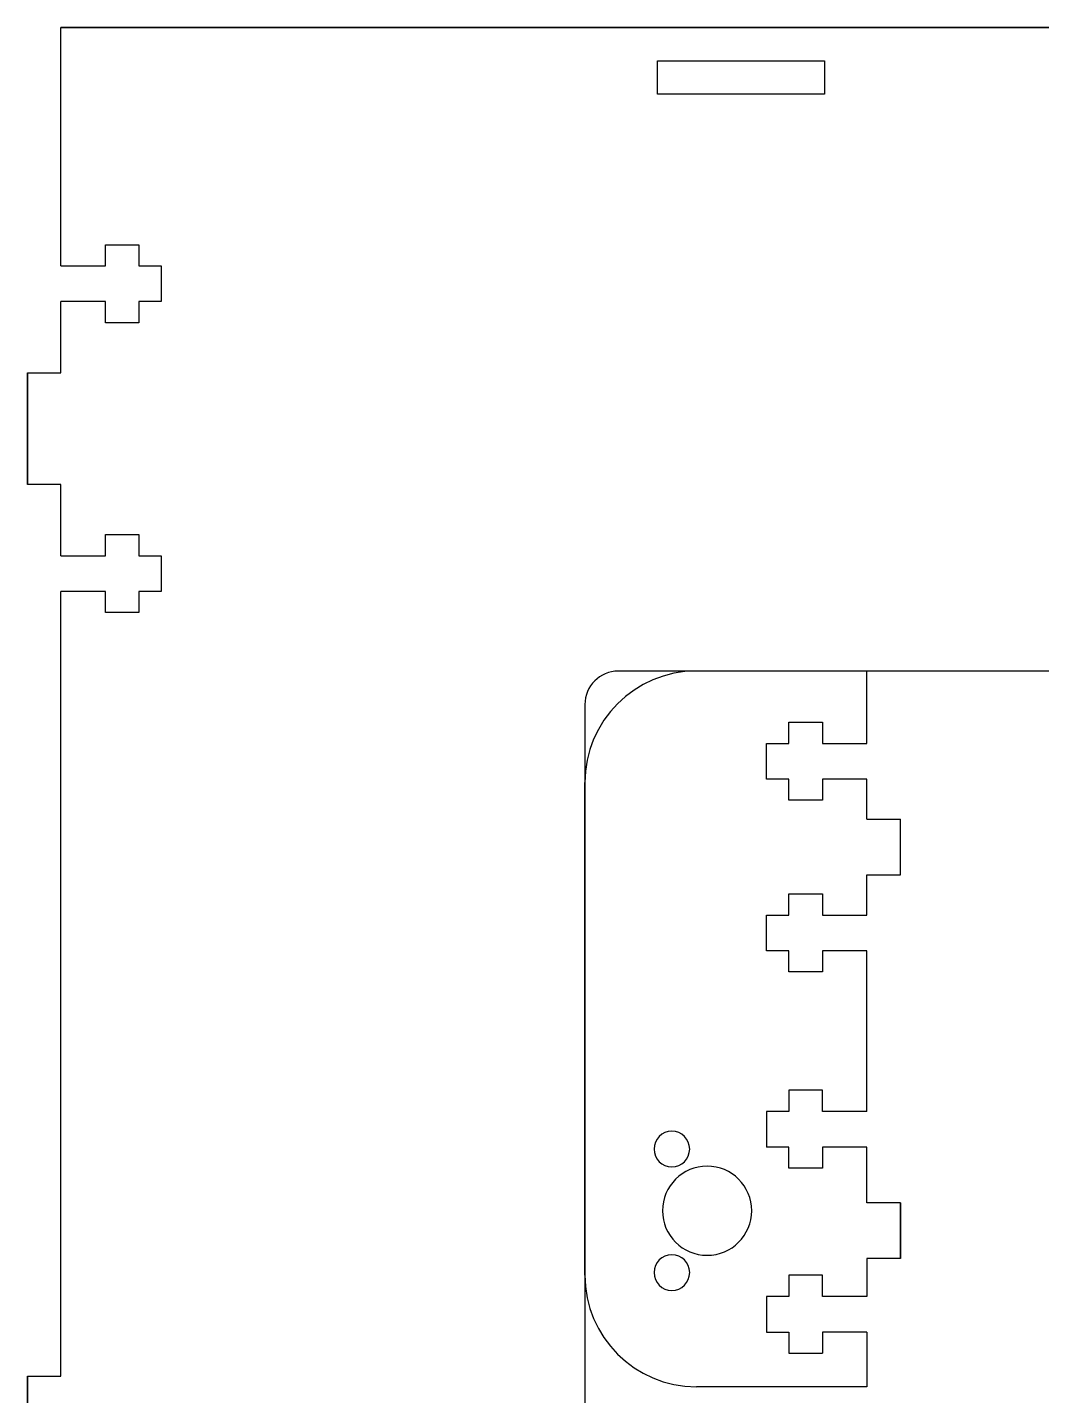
# Model space of a CAD drawing. Header units: millimetres. Extents: x -2 to 796, y -3 to 474.
# Drawn here: x 189.7 to 280.7, y 151.3 to 274 of the extents above; entities that cross this region are included whole.
import ezdxf

# ---------------------------------------------------------------- set-up
doc = ezdxf.new("R2010")
doc.units = ezdxf.units.MM
doc.layers.get('0').update_dxf_attribs({"color": 13, "true_color": 0xff5454})

# ---------------------------------------------------------------- blocks, each defined once
blk = doc.blocks.new('_#49')
for p, q in [((3, 3, 233), (0, 3, 233)), ((0, 3, 233), (0, 0, 233)), ((0, 3, 153), (0, 0, 153)), ((0, 3, 153), (0, 3, 138)), ((0, 3, 153), (3, 3, 153)), ((0, 3, 243), (0, 0, 243)), ((0, 3, 243), (0, 3, 233)), ((0, 3, 243), (3, 3, 243)), ((3, 3, 274), (3, 0, 274)), ((200.01, 3, 274), (3, 3, 274)), ((7, 3, 249.4), (3, 3, 249.4)), ((3, 3, 249.4), (3, 0, 249.4)), ((3, 3, 233), (3, 0, 233)), ((3, 3, 252.6), (3, 0, 252.6)), ((3, 3, 252.6), (3, 3, 274)), ((3, 3, 153), (3, 0, 153)), ((3, 3, 252.6), (7, 3, 252.6)), ((3, 3, 223.4), (3, 0, 223.4)), ((3, 3, 153), (3, 3, 223.4)), ((7, 3, 223.4), (3, 3, 223.4)), ((3, 3, 226.6), (7, 3, 226.6)), ((3, 3, 226.6), (3, 3, 233)), ((3, 3, 243), (3, 3, 249.4)), ((3, 3, 226.6), (3, 0, 226.6)), ((3, 3, 243), (3, 0, 243)), ((7, 3, 254.5), (10, 3, 254.5)), ((7, 3, 254.5), (7, 0, 254.5)), ((7, 3, 249.4), (7, 0, 249.4)), ((10, 3, 247.5), (7, 3, 247.5)), ((7, 3, 247.5), (7, 0, 247.5)), ((7, 3, 247.5), (7, 3, 249.4)), ((7, 3, 252.6), (7, 3, 254.5)), ((7, 3, 252.6), (7, 0, 252.6)), ((7, 3, 223.4), (7, 0, 223.4)), ((7, 3, 221.5), (7, 3, 223.4)), ((10, 3, 221.5), (7, 3, 221.5)), ((7, 3, 228.5), (10, 3, 228.5)), ((7, 3, 226.6), (7, 3, 228.5)), ((7, 3, 226.6), (7, 0, 226.6)), ((7, 3, 221.5), (7, 0, 221.5)), ((7, 3, 228.5), (7, 0, 228.5)), ((10, 3, 254.5), (10, 0, 254.5)), ((10, 3, 252.6), (12, 3, 252.6)), ((10, 3, 252.6), (10, 0, 252.6)), ((10, 3, 247.5), (10, 0, 247.5)), ((10, 3, 249.4), (10, 3, 247.5)), ((10, 3, 249.4), (10, 0, 249.4)), ((10, 3, 254.5), (10, 3, 252.6)), ((10, 3, 223.4), (10, 3, 221.5)), ((12, 3, 223.4), (10, 3, 223.4)), ((10, 3, 226.6), (12, 3, 226.6)), ((10, 3, 228.5), (10, 3, 226.6)), ((12, 3, 249.4), (10, 3, 249.4)), ((10, 3, 221.5), (10, 0, 221.5)), ((10, 3, 226.6), (10, 0, 226.6)), ((10, 3, 228.5), (10, 0, 228.5)), ((10, 3, 223.4), (10, 0, 223.4)), ((12, 3, 252.6), (12, 0, 252.6)), ((12, 3, 252.6), (12, 3, 249.4)), ((12, 3, 249.4), (12, 0, 249.4)), ((12, 3, 226.6), (12, 3, 223.4)), ((12, 3, 226.6), (12, 0, 226.6)), ((12, 3, 223.4), (12, 0, 223.4)), ((50.01, 3, 213.26), (50.01, 3, 89.26)), ((50.01, 3, 213.26), (50.01, 0, 213.26)), ((50.04, 3, 213.65), (50.04, 0, 213.65)), ((50.11, 3, 214.04), (50.11, 0, 214.04)), ((50.24, 3, 214.41), (50.24, 0, 214.41)), ((50.41, 3, 214.76), (50.41, 0, 214.76)), ((50.63, 3, 215.09), (50.63, 0, 215.09)), ((50.89, 3, 215.38), (50.89, 0, 215.38)), ((51.19, 3, 215.64), (51.19, 0, 215.64)), ((51.51, 3, 215.86), (51.51, 0, 215.86)), ((51.86, 3, 216.03), (51.86, 0, 216.03)), ((52.24, 3, 216.16), (52.24, 0, 216.16)), ((52.62, 3, 216.24), (52.62, 0, 216.24)), ((175.01, 3, 216.26), (53.01, 3, 216.26)), ((53.01, 3, 216.26), (53.01, 0, 216.26)), ((56.51, 3, 268), (56.51, 3, 271)), ((71.51, 3, 268), (56.51, 3, 268)), ((56.51, 3, 271), (71.51, 3, 271)), ((56.51, 3, 271), (56.51, 0, 271)), ((56.51, 3, 268), (56.51, 0, 268)), ((71.51, 3, 271), (71.51, 3, 268)), ((71.51, 3, 271), (71.51, 0, 271)), ((71.51, 3, 268), (71.51, 0, 268)), ((3, 0, 233), (0, 0, 233)), ((0, 0, 138), (0, 0, 153)), ((0, 0, 153), (3, 0, 153)), ((0, 0, 243), (3, 0, 243)), ((0, 0, 233), (0, 0, 243)), ((3, 0, 274), (200.01, 0, 274)), ((7, 0, 249.4), (3, 0, 249.4)), ((3, 0, 252.6), (3, 0, 274)), ((3, 0, 252.6), (7, 0, 252.6)), ((3, 0, 243), (3, 0, 249.4)), ((3, 0, 226.6), (3, 0, 233)), ((3, 0, 226.6), (7, 0, 226.6)), ((7, 0, 223.4), (3, 0, 223.4)), ((3, 0, 153), (3, 0, 223.4)), ((7, 0, 254.5), (10, 0, 254.5)), ((10, 0, 247.5), (7, 0, 247.5)), ((7, 0, 247.5), (7, 0, 249.4)), ((7, 0, 252.6), (7, 0, 254.5)), ((7, 0, 226.6), (7, 0, 228.5)), ((7, 0, 228.5), (10, 0, 228.5)), ((10, 0, 221.5), (7, 0, 221.5)), ((7, 0, 221.5), (7, 0, 223.4)), ((10, 0, 252.6), (12, 0, 252.6)), ((10, 0, 249.4), (10, 0, 247.5)), ((10, 0, 254.5), (10, 0, 252.6)), ((12, 0, 249.4), (10, 0, 249.4)), ((10, 0, 228.5), (10, 0, 226.6)), ((10, 0, 226.6), (12, 0, 226.6)), ((12, 0, 223.4), (10, 0, 223.4)), ((10, 0, 223.4), (10, 0, 221.5)), ((12, 0, 252.6), (12, 0, 249.4)), ((12, 0, 226.6), (12, 0, 223.4)), ((50.01, 0, 213.26), (50.01, 0, 89.26)), ((175.01, 0, 216.26), (53.01, 0, 216.26)), ((56.51, 0, 268), (56.51, 0, 271)), ((56.51, 0, 271), (71.51, 0, 271)), ((71.51, 0, 268), (56.51, 0, 268)), ((71.51, 0, 271), (71.51, 0, 268))]:
    blk.add_line(p, q)
at = {"extrusion": (0, -1, 0)}
for centre in [(53.01, 213.26, -3), (53.01, 213.26, 0)]:
    blk.add_arc(centre, 3, 90, 180, dxfattribs=at)
blk = doc.blocks.new('_#26')
for p, q in [((7.41, 63.86, 3), (7.41, 63.86)), ((8.69, 64.11, 3), (8.69, 64.11)), ((25.3, 64.2, 3), (10, 64.2, 3)), ((25.3, 64.2), (10, 64.2)), ((10, 64.2, 3), (10, 64.2)), ((25.3, 57.71, 3), (25.3, 64.2, 3)), ((25.3, 57.71), (25.3, 64.2)), ((25.3, 64.2, 3), (25.3, 64.2)), ((5, 62.86, 3), (5, 62.86)), ((6.17, 63.44, 3), (6.17, 63.44)), ((3.91, 62.13, 3), (3.91, 62.13)), ((2.07, 60.29, 3), (2.07, 60.29)), ((2.93, 61.27, 3), (2.93, 61.27)), ((1.34, 59.2, 3), (1.34, 59.2)), ((18.3, 59.61, 3), (21.3, 59.61, 3)), ((18.3, 57.71, 3), (18.3, 59.61, 3)), ((18.3, 59.61), (21.3, 59.61)), ((18.3, 57.71), (18.3, 59.61)), ((18.3, 59.61, 3), (18.3, 59.61)), ((21.3, 59.61, 3), (21.3, 57.71, 3)), ((21.3, 59.61), (21.3, 57.71)), ((21.3, 59.61, 3), (21.3, 59.61)), ((0.76, 58.03, 3), (0.76, 58.03)), ((16.3, 54.51, 3), (16.3, 57.71, 3)), ((16.3, 57.71, 3), (18.3, 57.71, 3)), ((16.3, 54.51), (16.3, 57.71)), ((16.3, 57.71), (18.3, 57.71)), ((16.3, 57.71, 3), (16.3, 57.71)), ((18.3, 57.71, 3), (18.3, 57.71)), ((21.3, 57.71, 3), (25.3, 57.71, 3)), ((21.3, 57.71), (25.3, 57.71)), ((21.3, 57.71, 3), (21.3, 57.71)), ((25.3, 57.71, 3), (25.3, 57.71)), ((0.34, 56.79, 3), (0.34, 56.79)), ((0.09, 55.51, 3), (0.09, 55.51)), ((0, 54.2, 3), (0, 10, 3)), ((0, 54.2, 3), (0, 54.2)), ((0, 10), (0, 54.2)), ((18.3, 54.51, 3), (16.3, 54.51, 3)), ((18.3, 54.51), (16.3, 54.51)), ((16.3, 54.51, 3), (16.3, 54.51)), ((18.3, 52.61, 3), (18.3, 54.51, 3)), ((18.3, 52.61), (18.3, 54.51)), ((18.3, 54.51, 3), (18.3, 54.51)), ((25.3, 54.51, 3), (21.3, 54.51, 3)), ((21.3, 54.51, 3), (21.3, 52.61, 3)), ((21.3, 54.51), (21.3, 52.61)), ((25.3, 54.51), (21.3, 54.51)), ((21.3, 54.51, 3), (21.3, 54.51)), ((25.3, 50.91, 3), (25.3, 54.51, 3)), ((25.3, 50.91), (25.3, 54.51)), ((25.3, 54.51, 3), (25.3, 54.51)), ((21.3, 52.61, 3), (18.3, 52.61, 3)), ((21.3, 52.61), (18.3, 52.61)), ((18.3, 52.61, 3), (18.3, 52.61)), ((21.3, 52.61, 3), (21.3, 52.61)), ((25.3, 50.91, 3), (28.3, 50.91, 3)), ((25.3, 50.91), (28.3, 50.91)), ((25.3, 50.91, 3), (25.3, 50.91)), ((28.3, 45.91, 3), (28.3, 50.91, 3)), ((28.3, 45.91), (28.3, 50.91)), ((28.3, 50.91, 3), (28.3, 50.91)), ((25.3, 45.91, 3), (28.3, 45.91, 3)), ((25.3, 42.31, 3), (25.3, 45.91, 3)), ((25.3, 42.31), (25.3, 45.91)), ((25.3, 45.91), (28.3, 45.91)), ((25.3, 45.91), (25.3, 45.91, 3)), ((28.3, 45.91), (28.3, 45.91, 3)), ((18.3, 42.31, 3), (18.3, 44.21, 3)), ((18.3, 44.21, 3), (21.3, 44.21, 3)), ((18.3, 42.31), (18.3, 44.21)), ((18.3, 44.21), (21.3, 44.21)), ((18.3, 44.21, 3), (18.3, 44.21)), ((21.3, 44.21, 3), (21.3, 42.31, 3)), ((21.3, 44.21), (21.3, 42.31)), ((21.3, 44.21, 3), (21.3, 44.21)), ((16.3, 42.31, 3), (18.3, 42.31, 3)), ((16.3, 39.11, 3), (16.3, 42.31, 3)), ((16.3, 42.31), (18.3, 42.31)), ((16.3, 39.11), (16.3, 42.31)), ((16.3, 42.31, 3), (16.3, 42.31)), ((18.3, 42.31, 3), (18.3, 42.31)), ((21.3, 42.31, 3), (25.3, 42.31, 3)), ((21.3, 42.31), (25.3, 42.31)), ((21.3, 42.31, 3), (21.3, 42.31)), ((25.3, 42.31, 3), (25.3, 42.31)), ((18.3, 39.11, 3), (16.3, 39.11, 3)), ((18.3, 39.11), (16.3, 39.11)), ((16.3, 39.11, 3), (16.3, 39.11)), ((18.3, 37.21, 3), (18.3, 39.11, 3)), ((18.3, 37.21), (18.3, 39.11)), ((18.3, 39.11, 3), (18.3, 39.11)), ((21.3, 39.11, 3), (21.3, 37.21, 3)), ((25.3, 39.11, 3), (21.3, 39.11, 3)), ((25.3, 39.11), (21.3, 39.11)), ((21.3, 39.11), (21.3, 37.21)), ((21.3, 39.11, 3), (21.3, 39.11)), ((25.3, 34.11, 3), (25.3, 39.11, 3)), ((25.3, 24.7), (25.3, 39.11)), ((25.3, 39.11, 3), (25.3, 39.11)), ((21.3, 37.21, 3), (18.3, 37.21, 3)), ((21.3, 37.21), (18.3, 37.21)), ((18.3, 37.21, 3), (18.3, 37.21)), ((21.3, 37.21, 3), (21.3, 37.21)), ((25.3, 24.7, 3), (25.3, 34.11, 3)), ((18.3, 26.6, 3), (18.3, 24.7, 3)), ((21.3, 26.6, 3), (18.3, 26.6, 3)), ((18.3, 26.6), (18.3, 24.7)), ((18.3, 26.6, 3), (18.3, 26.6)), ((21.3, 26.6), (18.3, 26.6)), ((21.3, 24.7, 3), (21.3, 26.6, 3)), ((21.3, 24.7), (21.3, 26.6)), ((21.3, 26.6, 3), (21.3, 26.6)), ((16.3, 24.7, 3), (16.3, 21.5, 3)), ((18.3, 24.7, 3), (16.3, 24.7, 3)), ((18.3, 24.7), (16.3, 24.7)), ((16.3, 24.7), (16.3, 21.5)), ((16.3, 24.7, 3), (16.3, 24.7)), ((18.3, 24.7, 3), (18.3, 24.7)), ((25.3, 24.7, 3), (21.3, 24.7, 3)), ((21.3, 24.7, 3), (21.3, 24.7)), ((25.3, 24.7), (21.3, 24.7)), ((25.3, 24.7, 3), (25.3, 24.7)), ((6.41, 22.12, 3), (6.41, 22.12)), ((6.67, 22.45, 3), (6.67, 22.45)), ((7, 22.71, 3), (7, 22.71)), ((7.39, 22.87, 3), (7.39, 22.87)), ((7.8, 22.92, 3), (7.8, 22.92)), ((8.21, 22.87, 3), (8.21, 22.87)), ((8.6, 22.71, 3), (8.6, 22.71)), ((8.93, 22.45, 3), (8.93, 22.45)), ((9.19, 22.12, 3), (9.19, 22.12)), ((6.2, 21.32, 3), (6.2, 21.32)), ((6.25, 21.74, 3), (6.25, 21.74)), ((6.25, 20.91, 3), (6.25, 20.91)), ((9.35, 21.74, 3), (9.35, 21.74)), ((9.35, 20.91, 3), (9.35, 20.91)), ((9.4, 21.32, 3), (9.4, 21.32)), ((18.3, 21.5), (16.3, 21.5)), ((18.3, 21.5, 3), (16.3, 21.5, 3)), ((16.3, 21.5, 3), (16.3, 21.5)), ((18.3, 19.6), (18.3, 21.5)), ((18.3, 19.6, 3), (18.3, 21.5, 3)), ((18.3, 21.5, 3), (18.3, 21.5)), ((21.3, 21.5, 3), (21.3, 19.6, 3)), ((21.3, 21.5), (21.3, 19.6)), ((21.3, 21.5, 3), (21.3, 21.5)), ((25.3, 21.5, 3), (21.3, 21.5, 3)), ((25.3, 21.5), (21.3, 21.5)), ((25.3, 16.5, 3), (25.3, 21.5, 3)), ((25.3, 21.5, 3), (25.3, 21.5)), ((25.3, 16.5), (25.3, 21.5)), ((6.41, 20.52, 3), (6.41, 20.52)), ((6.67, 20.19, 3), (6.67, 20.19)), ((7, 19.94, 3), (7, 19.94)), ((7.39, 19.78, 3), (7.39, 19.78)), ((7.8, 19.72, 3), (7.8, 19.72)), ((8.21, 19.78, 3), (8.21, 19.78)), ((8.6, 19.94, 3), (8.6, 19.94)), ((8.93, 20.19, 3), (8.93, 20.19)), ((9.19, 20.52, 3), (9.19, 20.52)), ((9.93, 19.66, 3), (9.93, 19.66)), ((10.96, 19.79, 3), (10.96, 19.79)), ((12, 19.66, 3), (12, 19.66)), ((8.13, 18.62, 3), (8.13, 18.62)), ((8.96, 19.26, 3), (8.96, 19.26)), ((12.96, 19.26, 3), (12.96, 19.26)), ((13.79, 18.62, 3), (13.79, 18.62)), ((18.3, 19.6, 3), (18.3, 19.6)), ((21.3, 19.6, 3), (18.3, 19.6, 3)), ((21.3, 19.6), (18.3, 19.6)), ((21.3, 19.6, 3), (21.3, 19.6)), ((7.5, 17.79, 3), (7.5, 17.79)), ((14.42, 17.79, 3), (14.42, 17.79)), ((7.1, 16.83, 3), (7.1, 16.83)), ((14.82, 16.83, 3), (14.82, 16.83)), ((25.3, 16.5, 3), (25.3, 16.5)), ((28.3, 16.5), (25.3, 16.5)), ((28.3, 16.5, 3), (25.3, 16.5, 3)), ((28.3, 16.5, 3), (28.3, 16.5)), ((28.3, 16.5, 3), (28.3, 11.5, 3)), ((28.3, 11.5), (28.3, 16.5)), ((6.96, 15.79, 3), (6.96, 15.79)), ((7.1, 14.76, 3), (7.1, 14.76)), ((14.82, 14.76, 3), (14.82, 14.76)), ((14.96, 15.79, 3), (14.96, 15.79)), ((7.5, 13.79, 3), (7.5, 13.79)), ((14.42, 13.79, 3), (14.42, 13.79)), ((8.13, 12.97, 3), (8.13, 12.97)), ((8.96, 12.33, 3), (8.96, 12.33)), ((12.96, 12.33, 3), (12.96, 12.33)), ((13.79, 12.97, 3), (13.79, 12.97)), ((6.67, 11.37, 3), (6.67, 11.37)), ((7, 11.62, 3), (7, 11.62)), ((7.39, 11.78, 3), (7.39, 11.78)), ((7.8, 11.84, 3), (7.8, 11.84)), ((8.21, 11.78, 3), (8.21, 11.78)), ((8.6, 11.62, 3), (8.6, 11.62)), ((8.93, 11.37, 3), (8.93, 11.37)), ((9.93, 11.93, 3), (9.93, 11.93)), ((10.96, 11.79, 3), (10.96, 11.79)), ((12, 11.93, 3), (12, 11.93)), ((25.3, 11.5, 3), (25.3, 11.5)), ((25.3, 11.5), (25.3, 8.1)), ((25.3, 11.5, 3), (25.3, 8.1, 3)), ((28.3, 11.5, 3), (25.3, 11.5, 3)), ((28.3, 11.5), (25.3, 11.5)), ((28.3, 11.5, 3), (28.3, 11.5)), ((0, 10, 3), (0, 10)), ((6.2, 10.24, 3), (6.2, 10.24)), ((6.25, 10.65, 3), (6.25, 10.65)), ((6.25, 9.82, 3), (6.25, 9.82)), ((6.41, 11.04, 3), (6.41, 11.04)), ((9.19, 11.04, 3), (9.19, 11.04)), ((9.35, 10.65, 3), (9.35, 10.65)), ((9.35, 9.82, 3), (9.35, 9.82)), ((9.4, 10.24, 3), (9.4, 10.24)), ((21.3, 10, 3), (18.3, 10, 3)), ((18.3, 10, 3), (18.3, 8.1, 3)), ((21.3, 10), (18.3, 10)), ((18.3, 10), (18.3, 8.1)), ((18.3, 10, 3), (18.3, 10)), ((21.3, 8.1, 3), (21.3, 10, 3)), ((21.3, 8.1), (21.3, 10)), ((21.3, 10, 3), (21.3, 10)), ((0.09, 8.69, 3), (0.09, 8.69)), ((6.41, 9.44, 3), (6.41, 9.44)), ((6.67, 9.11, 3), (6.67, 9.11)), ((7, 8.85, 3), (7, 8.85)), ((7.39, 8.69, 3), (7.39, 8.69)), ((7.8, 8.64, 3), (7.8, 8.64)), ((8.21, 8.69, 3), (8.21, 8.69)), ((8.6, 8.85, 3), (8.6, 8.85)), ((8.93, 9.11, 3), (8.93, 9.11)), ((9.19, 9.44, 3), (9.19, 9.44)), ((0.34, 7.41, 3), (0.34, 7.41)), ((18.3, 8.1, 3), (16.3, 8.1, 3)), ((16.3, 8.1, 3), (16.3, 4.9, 3)), ((16.3, 8.1, 3), (16.3, 8.1)), ((16.3, 8.1), (16.3, 4.9)), ((18.3, 8.1), (16.3, 8.1)), ((18.3, 8.1, 3), (18.3, 8.1)), ((25.3, 8.1, 3), (21.3, 8.1, 3)), ((25.3, 8.1), (21.3, 8.1)), ((21.3, 8.1, 3), (21.3, 8.1)), ((25.3, 8.1, 3), (25.3, 8.1)), ((0.76, 6.17, 3), (0.76, 6.17)), ((1.34, 5, 3), (1.34, 5)), ((2.07, 3.91, 3), (2.07, 3.91)), ((16.3, 4.9, 3), (16.3, 4.9)), ((16.3, 4.9, 3), (18.3, 4.9, 3)), ((16.3, 4.9), (18.3, 4.9)), ((18.3, 4.9, 3), (18.3, 4.9)), ((18.3, 4.9, 3), (18.3, 3, 3)), ((18.3, 4.9), (18.3, 3)), ((21.3, 4.9), (21.3, 3)), ((21.3, 4.9, 3), (21.3, 3, 3)), ((21.3, 4.9, 3), (21.3, 4.9)), ((25.3, 4.9, 3), (21.3, 4.9, 3)), ((25.3, 4.9), (21.3, 4.9)), ((25.3, 4.9, 3), (25.3, 4.9)), ((25.3, 4.9), (25.3, 0)), ((25.3, 4.9, 3), (25.3, 0, 3)), ((2.93, 2.93, 3), (2.93, 2.93)), ((18.3, 3, 3), (21.3, 3, 3)), ((18.3, 3), (21.3, 3)), ((18.3, 3, 3), (18.3, 3)), ((21.3, 3, 3), (21.3, 3)), ((3.91, 2.07, 3), (3.91, 2.07)), ((5, 1.34, 3), (5, 1.34)), ((6.17, 0.76, 3), (6.17, 0.76)), ((7.41, 0.34, 3), (7.41, 0.34)), ((8.69, 0.09, 3), (8.69, 0.09)), ((25.3, 0, 3), (10, 0, 3)), ((25.3, 0), (10, 0)), ((10, 0, 3), (10, 0)), ((25.3, 0, 3), (25.3, 0))]:
    blk.add_line(p, q)
at = {"extrusion": (7.00015e-30, 0, -1)}
for centre in [(-7.8, 21.32), (-7.8, 21.32, -3), (-7.8, 10.24), (-7.8, 10.24, -3)]:
    blk.add_circle(centre, 1.6, dxfattribs=at)
at = {"extrusion": (5.25011e-30, 3.03116e-30, -1)}
for centre in [(-10.96, 15.79), (-10.96, 15.79, -3)]:
    blk.add_circle(centre, 4, dxfattribs=at)
for centre, start, end in [((10, 54.2, 3), 90, 180), ((10, 54.2), 90, 180), ((10, 10, 3), 180, 270), ((10, 10), 180, 270)]:
    blk.add_arc(centre, 10, start, end)

msp = doc.modelspace()

# ---------------------------------------------------------------- block references
at = {"extrusion": (0, 1, -4.71845e-16), "rotation": 180}
msp.add_blockref('_#49', (-189.72, 3), dxfattribs=at)
msp.add_blockref('_#26', (239.73, 152.06, 0))

doc.saveas('drawing.dxf')
